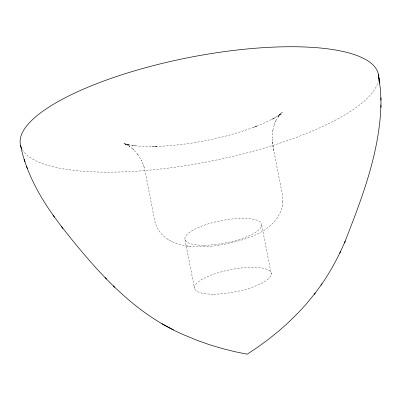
<?xml version="1.0" encoding="UTF-8"?>
<svg xmlns="http://www.w3.org/2000/svg" width="401" height="401" viewBox="0 0 401 401"><rect width="100%" height="100%" fill="white"/><g stroke="black" fill="none" stroke-linecap="round" stroke-linejoin="round"><path stroke-width="0.3" stroke-dasharray="2 1.5" d="M282.885 202.229L282.63 195.994L273.557 149.488L272.284 142.044L272.339 142.505L272.068 138.099L272.089 138.576L272.71 130.505L272.55 131.518L274.495 124.014L274.299 124.566L275.863 120.741L275.337 121.899L278.67 116.084L277.738 117.368L281.692 112.741L278.695 115.608L282.369 112.385L277.612 116.16L280.5 114.11L272.966 118.836M154.696 146.555L142.751 146.41L132.044 145.543L135.242 145.929L125.077 144.109L129.829 145.232L123.924 143.558L127.493 144.791L124.626 143.643L129.979 146.44L127.974 145.172L133.834 149.733L132.881 148.871L137.989 154.591L137.332 153.713L141.448 160.38L141.232 159.939L143.017 163.969L142.841 163.523L144.245 167.703L144.019 166.801L145.819 175.092L153.884 216.39C158.2 249.587 197.949 249.347 222.986 244.54C245.958 239.808 276.018 232.099 282.424 205.994M282.364 206.46L282.946 201.748M271.552 119.618L275.803 117.262M274.329 118.079L264.57 122.896L253.417 127.498L257.492 125.939C224.65 138.35 189.708 145.262 154.631 146.555M186.726 245.968L190.66 246.415M167.989 239.437L168.51 239.738M171.463 241.407L171.959 241.693M261.703 225.101L271.266 274.048M184.961 239.502L194.525 288.449M272.284 142.044L273.708 150.405L273.557 149.488M378.454 80.155A182.41 52.947 -11.1 0 1 207.893 161.738A182.41 52.947 -11.1 0 1 21.92 148.871M156.786 146.505L152.445 146.601L156.786 146.505M204.124 245.247A39.087 11.348 -11.1 0 0 261.703 224.946A39.087 11.348 -11.1 0 0 204.009 225.277A39.087 11.348 -11.1 0 0 204.124 245.247M213.693 294.194A39.087 11.348 -11.1 0 0 271.271 273.893A39.087 11.348 -11.1 0 0 213.578 274.224A39.087 11.348 -11.1 0 0 213.693 294.194"/><path stroke-width="0.6" d="M344.444 242.961C361.777 198.776 379.511 152.966 380.95 104.932M380.94 100.31L380.574 90.476L378.639 76.496L379.807 83.303M320.965 285.236C328.449 274.575 334.955 263.226 340.539 251.462M339.737 253.226L345.296 241.086M61.478 226.535C95.273 269.397 132.666 313.081 184.084 334.955L197.548 340.514L209.929 344.855L222.405 348.569L234.871 351.677L247.201 354.188L257.908 347.06L268.464 339.336L278.755 331.056L287.723 323.106L298.118 312.945L306.003 304.354L315.291 292.961M314.334 294.279L322.028 283.773M161.969 323.692L173.483 329.938M113.298 285.873L114.701 287.306M105.102 277.567L106.581 279.081M20.531 145.297C25.809 171.583 38.972 195.583 54.511 217.141M52.962 215.071L62.972 228.525M24.105 159.287L24.957 161.753M26.481 166.114L27.328 168.565M378.404 74.561L379.381 80.741M380.945 97.694L380.945 107.533M21.92 148.871A182.41 52.947 -11.1 0 1 186.264 58.07A182.41 52.947 -11.1 0 1 378.669 77.368"/></g></svg>
